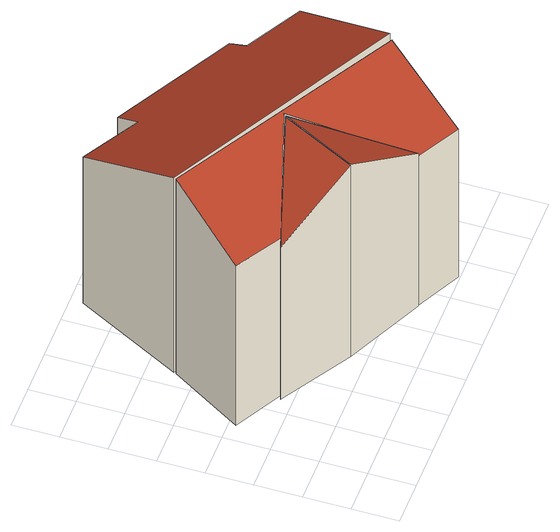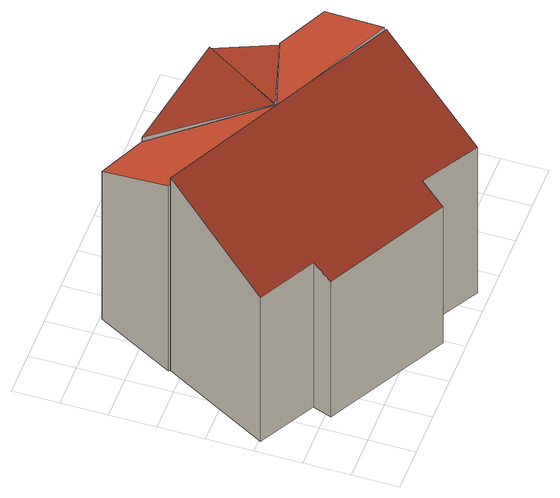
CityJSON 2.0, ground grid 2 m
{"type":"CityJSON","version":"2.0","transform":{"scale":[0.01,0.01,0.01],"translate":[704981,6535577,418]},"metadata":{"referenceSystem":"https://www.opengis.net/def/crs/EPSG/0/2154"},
"CityObjects":{
"building1":{"type":"Building","geometry":[{"type":"MultiSurface","lod":"2","boundaries":[[[0,1,2,3,4,5,6,7]],[[8,9,10,11,12,13,14]],[[15,16,17]],[[18,19,20]],[[21,22,0,7]],[[22,23,1,0]],[[23,24,2,1]],[[24,25,3,2]],[[25,26,4,3]],[[26,27,5,4]],[[27,28,6,5]],[[28,21,7,6]],[[29,30,8,14]],[[30,31,9,8]],[[31,32,10,9]],[[32,33,11,10]],[[33,34,12,11]],[[34,35,13,12]],[[35,29,14,13]],[[36,37,15,17]],[[37,38,16,15]],[[38,36,17,16]],[[39,40,18,20]],[[40,36,19,18]],[[36,39,20,19]],[[22,23,24,25,26,27,28,21]],[[30,31,32,33,34,35,29]],[[37,38,36]],[[40,36,39]]],"semantics":{"surfaces":[{"type":"RoofSurface","slope_in_degrees":27.92,"distance_2d_scale":2.23,"area_in_square_meters":74.28},{"type":"RoofSurface","slope_in_degrees":27.85,"distance_2d_scale":2.23,"area_in_square_meters":34.71},{"type":"RoofSurface","slope_in_degrees":26.48,"distance_2d_scale":2.23,"area_in_square_meters":8.03},{"type":"RoofSurface","slope_in_degrees":27.7,"distance_2d_scale":2.23,"area_in_square_meters":7.66},{"type":"WallSurface","height_in_meters":10.98,"area_in_square_meters":126.16},{"type":"WallSurface","height_in_meters":10.87,"area_in_square_meters":49.3},{"type":"WallSurface","height_in_meters":8.12,"area_in_square_meters":22.63},{"type":"WallSurface","height_in_meters":8.12,"area_in_square_meters":6.98},{"type":"WallSurface","height_in_meters":7.68,"area_in_square_meters":45.43},{"type":"WallSurface","height_in_meters":8.29,"area_in_square_meters":9.26},{"type":"WallSurface","height_in_meters":8.29,"area_in_square_meters":23.5},{"type":"WallSurface","height_in_meters":10.98,"area_in_square_meters":49.51},{"type":"WallSurface","height_in_meters":8.43,"area_in_square_meters":18.11},{"type":"WallSurface","height_in_meters":10.46,"area_in_square_meters":35.96},{"type":"WallSurface","height_in_meters":11.01,"area_in_square_meters":124.69},{"type":"WallSurface","height_in_meters":11.01,"area_in_square_meters":36.33},{"type":"WallSurface","height_in_meters":9.02,"area_in_square_meters":21.21},{"type":"WallSurface","height_in_meters":10.67,"area_in_square_meters":49},{"type":"WallSurface","height_in_meters":10.67,"area_in_square_meters":50.26},{"type":"WallSurface","height_in_meters":10.88,"area_in_square_meters":40.92},{"type":"WallSurface","height_in_meters":10.61,"area_in_square_meters":49.65},{"type":"WallSurface","height_in_meters":10.88,"area_in_square_meters":36.94},{"type":"WallSurface","height_in_meters":10.61,"area_in_square_meters":48.9},{"type":"WallSurface","height_in_meters":10.8,"area_in_square_meters":40.48},{"type":"WallSurface","height_in_meters":10.8,"area_in_square_meters":34.76},{"type":"GroundSurface"}],"values":[0,1,2,3,4,5,6,7,8,9,10,11,12,13,14,15,16,17,18,19,20,21,22,23,24,25,25,25,25]}}]}
},
"vertices":[
[1294,350,1170],[1543,806,894],[1299,941,895],[1330,1024,848],[810,1308,851],[758,1205,912],[514,1349,908],[275,893,1182],[1118,8,917],[1299,345,1129],[270,883,1185],[83,572,985],[291,458,971],[769,609,1151],[926,106,926],[764,598,1145],[920,106,945],[577,267,1171],[759,598,1145],[577,267,1163],[270,453,941],[275,893,83],[1294,350,83],[1543,806,83],[1299,941,83],[1330,1024,83],[810,1308,83],[758,1205,83],[514,1349,83],[926,106,83],[1118,8,83],[1299,345,83],[270,883,83],[83,572,83],[291,458,83],[769,609,83],[577,267,83],[764,598,83],[920,106,83],[270,453,83],[759,598,83]
]}
